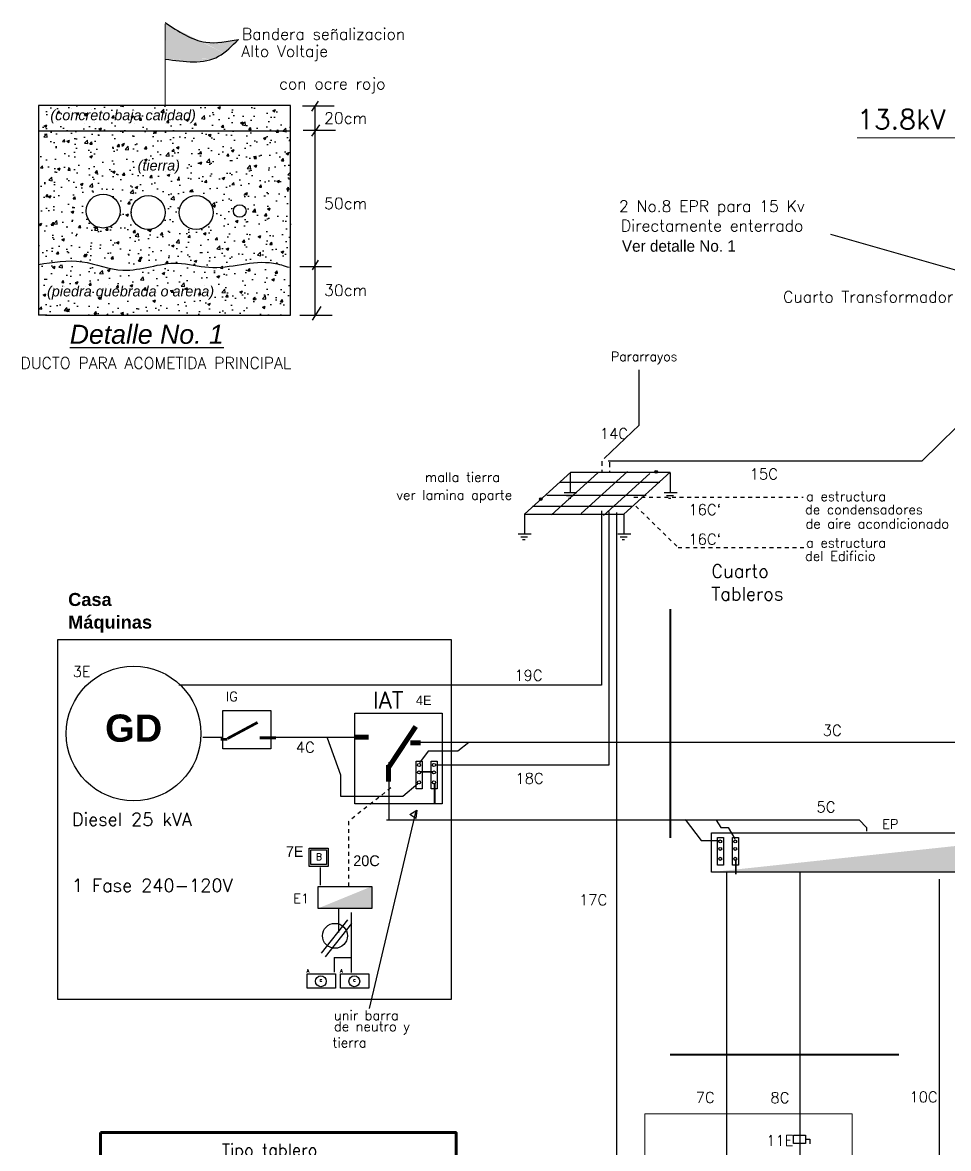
# Model space of a CAD drawing. Extents: x 305.4 to 393, y 790.4 to 845.
# Drawn here: x 343.49 to 367.77, y 812.95 to 842.48 of the extents above; entities that cross this region are included whole.
import ezdxf

# ---------------------------------------------------------------- set-up
doc = ezdxf.new("R2010")
doc.units = 0
doc.header["$LTSCALE"] = 0.5
doc.header["$MEASUREMENT"] = 0
for name, pattern in [('ACAD_ISO03W100', [30, 12, -18]), ('DASHED2', [0.375, 0.25, -0.125]), ('HIDDEN2', [0.1875, 0.125, -0.0625])]:
    doc.linetypes.add(name, pattern=pattern)
for name, color, linetype in [('EQUIPOS', 4, 'CONTINUOUS'), ('GABINETE', 4, 'CONTINUOUS'), ('TABLEROS', 5, 'CONTINUOUS'), ('TEXTO', 7, 'CONTINUOUS'), ('TOMAS', 4, 'HIDDEN2'), ('tuberia_alumbrado', 3, 'DASHED2'), ('UNIFILAR', 1, 'CONTINUOUS')]:
    doc.layers.add(name, color=color, linetype=linetype)
doc.styles.add('ALR', font='sanssb__.ttf')
doc.styles.add('ALR4', font='sanssb__.ttf')
doc.styles.add('romans', font='romans.shx')
doc.styles.add('STYLE2', font='romans.shx')
pattern_1 = [(50, (313.49195, 831.7141), (0.71726, -0.062752), [0.075, -0.825]), (355, (313.49195, 831.7141), (-0.138751, 0.752192), [0.06, -0.66]), (100.4514, (313.5517, 831.70885), (0.57851, 0.68944), [0.06374, -0.701142]), (46.1842, (313.49195, 831.9141), (1.067241, -0.16552), [0.1125, -1.2375]), (96.6356, (313.5809, 831.9003), (0.934663, 0.974118), [0.09561, -1.051713]), (351.1842, (313.492, 831.9141), (0.934662, 0.97412), [0.09, -0.99]), (21, (313.59195, 831.8641), (0.596907, -0.402619), [0.075, -0.825]), (326, (313.59195, 831.8641), (0.243315, 0.72515), [0.06, -0.66]), (71.4514, (313.6417, 831.8305), (0.840223, 0.32253), [0.06374, -0.701142]), (37.5, (313.49195, 831.71408), (0.0121599, 0.3328939), [0, -0.652, 0, -0.67, 0, -0.6625]), (7.5, (313.49195, 831.71408), (0.2630695, 0.3944117), [0, -0.382, 0, -0.637, 0, -0.2525]), (327.5, (313.26895, 831.71408), (0.5338224, -0.0225549), [0, -0.25, 0, -0.78, 0, -1.035]), (317.5, (313.16895, 831.7141), (0.583186, 0.100105), [0, -0.325, 0, -0.518, 0, -0.735])]

msp = doc.modelspace()

# ---------------------------------------------------------------- hatches: boundary and pattern name
at = {"layer": 'TEXTO'}
h = msp.add_hatch(dxfattribs=at)
h.set_pattern_fill('AR-CONC', color=1, scale=0.1, style=0)
h.set_pattern_definition(pattern_1)
h.paths.add_polyline_path([(343.909, 840.305), (343.909, 839.641), (350.52, 839.641), (350.52, 840.305)])
h = msp.add_hatch(dxfattribs=at)
h.set_pattern_fill('AR-CONC', color=1, scale=0.1, style=0)
h.set_pattern_definition(pattern_1)
h.paths.add_polyline_path([(350.52, 839.641), (343.909, 839.641), (343.909, 834.807), (344.13, 834.807), (350.52, 834.807)])
h.paths.add_polyline_path([(346.345, 837.501, -1), (347.234, 837.501, -1)], flags=16)
h.paths.add_polyline_path([(347.601, 837.501, -1), (348.49, 837.501, -1)], flags=16)
h.paths.add_polyline_path([(345.163, 837.538, -1), (346.052, 837.538, -1)], flags=16)
h.paths.add_polyline_path([(349.025, 837.538, -1), (349.355, 837.538, -1)], flags=16)
edge = h.paths.add_edge_path()
edge.add_spline(control_points=[(343.909, 836.136), (344.293, 836.199), (345.043, 836.322), (346.235, 835.799), (347.359, 836.312), (348.664, 835.906), (349.668, 836.326), (350.348, 836.106), (350.483, 836.062)], knot_values=[0, 0, 0, 0, 11.472881, 22.409803, 36.931224, 45.131475, 62.15652, 66.367239, 66.367239, 66.367239, 66.367239], degree=3, periodic=0)

# ---------------------------------------------------------------- linework, layer by layer
at = {"layer": 'TABLEROS'}
for p, q in [((356.656, 829.588), (357.87, 830.688)), ((357.368, 829.572), (358.583, 830.672)), ((357.87, 830.688), (360.478, 830.688)), ((358.146, 829.604), (359.36, 830.705)), ((358.729, 829.556), (359.943, 830.656)), ((359.263, 829.588), (360.478, 830.688)), ((357.595, 830.429), (360.203, 830.429)), ((357.239, 830.09), (359.846, 830.09)), ((356.656, 829.588), (359.263, 829.588)), ((356.866, 829.798), (359.474, 829.798))]:
    msp.add_line(p, q, dxfattribs=at)
at = {"layer": 'TABLEROS', "color": 3}
for p, q in [((357.854, 830.672), (357.854, 830.154)), ((360.478, 830.672), (360.478, 830.154)), ((357.692, 830.154), (358.032, 830.154)), ((357.757, 830.074), (357.935, 830.074)), ((357.806, 830.009), (357.87, 830.009)), ((360.316, 830.154), (360.656, 830.154)), ((360.381, 830.074), (360.559, 830.074)), ((360.429, 830.009), (360.494, 830.009)), ((356.656, 829.588), (356.656, 829.07)), ((359.263, 829.588), (359.263, 829.07)), ((356.494, 829.07), (356.834, 829.07)), ((356.559, 828.989), (356.737, 828.989)), ((359.101, 829.07), (359.441, 829.07)), ((359.166, 828.989), (359.344, 828.989)), ((356.607, 828.925), (356.672, 828.925)), ((359.215, 828.925), (359.279, 828.925))]:
    msp.add_line(p, q, dxfattribs=at)
at = {"layer": 'TABLEROS'}
for centre in [(360.109, 830.695), (357.085, 829.984)]:
    msp.add_circle(centre, 0.0353, dxfattribs=at)
for points in [[(360.091, 830.665), (360.108, 830.664), (360.08, 830.713), (360.074, 830.697)], [(360.08, 830.713), (360.074, 830.697), (360.079, 830.711), (360.118, 830.67)], [(360.093, 830.665), (360.12, 830.668), (360.075, 830.696), (360.086, 830.688)], [(360.075, 830.696), (360.086, 830.688), (360.078, 830.676)], [(360.09, 830.724), (360.09, 830.724), (360.078, 830.713), (360.127, 830.664)], [(360.078, 830.713), (360.127, 830.664), (360.11, 830.66), (360.091, 830.665)], [(360.079, 830.711), (360.118, 830.67), (360.093, 830.665), (360.12, 830.668)], [(360.082, 830.683), (360.091, 830.666), (360.08, 830.677)], [(360.09, 830.725), (360.108, 830.73), (360.14, 830.677)], [(360.14, 830.678), (360.127, 830.665), (360.09, 830.724)], [(360.11, 830.66), (360.091, 830.665), (360.109, 830.674), (360.126, 830.666)], [(360.14, 830.677), (360.14, 830.677), (360.108, 830.73), (360.127, 830.727)], [(360.108, 830.73), (360.127, 830.727), (360.14, 830.713), (360.144, 830.696)], [(360.109, 830.674), (360.126, 830.666), (360.112, 830.66)], [(360.142, 830.681), (360.142, 830.681), (360.127, 830.721), (360.145, 830.697)], [(360.127, 830.721), (360.145, 830.697), (360.14, 830.681)], [(360.14, 830.713), (360.144, 830.696), (360.141, 830.678), (360.13, 830.724)], [(360.141, 830.678), (360.13, 830.724), (360.14, 830.704), (360.145, 830.697)], [(360.14, 830.704), (360.145, 830.697), (360.142, 830.681)], [(357.055, 830.001), (357.05, 829.986), (357.055, 829.999), (357.094, 829.959)], [(357.066, 829.954), (357.083, 829.953), (357.055, 830.001), (357.05, 829.986)], [(357.051, 829.985), (357.062, 829.977), (357.053, 829.965)], [(357.068, 829.954), (357.096, 829.956), (357.051, 829.985), (357.062, 829.977)], [(357.066, 830.013), (357.066, 830.013), (357.053, 830.001), (357.102, 829.953)], [(357.053, 830.001), (357.102, 829.953), (357.086, 829.949), (357.067, 829.954)], [(357.055, 829.999), (357.094, 829.959), (357.068, 829.954), (357.096, 829.956)], [(357.058, 829.972), (357.066, 829.955), (357.056, 829.966)], [(357.066, 830.014), (357.084, 830.019), (357.116, 829.966)], [(357.116, 829.967), (357.102, 829.954), (357.066, 830.013)], [(357.086, 829.949), (357.067, 829.954), (357.085, 829.963), (357.102, 829.954)], [(357.084, 830.018), (357.103, 830.016), (357.116, 830.002), (357.12, 829.985)], [(357.116, 829.966), (357.116, 829.966), (357.084, 830.018), (357.103, 830.016)], [(357.085, 829.963), (357.102, 829.954), (357.087, 829.949)], [(357.103, 830.01), (357.121, 829.986), (357.116, 829.97)], [(357.117, 829.97), (357.117, 829.97), (357.103, 830.01), (357.121, 829.986)], [(357.117, 829.967), (357.106, 830.013), (357.116, 829.993), (357.121, 829.986)], [(357.116, 830.002), (357.12, 829.985), (357.117, 829.967), (357.106, 830.013)], [(357.116, 829.993), (357.121, 829.986), (357.117, 829.97)]]:
    msp.add_solid(points, dxfattribs=at)
at = {"layer": 'TEXTO', "color": 3}
for p, q in [((350.52, 840.305), (343.909, 840.305)), ((343.909, 840.305), (343.909, 834.807)), ((350.52, 834.807), (350.52, 840.305)), ((343.909, 839.641), (350.52, 839.641)), ((344.093, 834.807), (350.52, 834.807))]:
    msp.add_line(p, q, dxfattribs=at)
at = {"layer": 'TEXTO', "color": 1}
for p, q in [((350.831, 840.299), (351.666, 840.299)), ((351.249, 840.42), (351.075, 840.16)), ((351.162, 840.299), (351.162, 834.811)), ((350.849, 839.656), (351.7, 839.656)), ((351.283, 839.795), (351.075, 839.5)), ((350.762, 836.079), (351.596, 836.079)), ((351.249, 836.253), (351.092, 835.992)), ((351.318, 835.037), (351.092, 834.673)), ((350.762, 834.811), (351.613, 834.811))]:
    msp.add_line(p, q, dxfattribs=at)
at = {"layer": 'TEXTO', "color": 15}
msp.add_line((344.13, 834.807), (343.909, 834.807), dxfattribs=at)
at = {"layer": 'TEXTO', "color": 1, "const_width": 0.03}
msp.add_lwpolyline([(347.233, 840.269), (347.233, 842.151), (347.233, 842.446)], dxfattribs=at)
at = {"layer": 'TEXTO', "color": 3}
for centre, radius in [((345.608, 837.538), 0.445), ((346.789, 837.501), 0.445), ((348.045, 837.501), 0.445), ((349.19, 837.538), 0.165)]:
    msp.add_circle(centre, radius, dxfattribs=at)
at = {"layer": 'TEXTO', "color": 1}
for points in [[(347.233, 842.483), (348.304, 841.966), (349.153, 842.04)], [(347.233, 841.523), (348.636, 841.597), (349.153, 842.04)]]:
    msp.add_spline(points, degree=3, dxfattribs=at)
at = {"layer": 'TEXTO', "color": 3}
msp.add_spline([(343.909, 836.136), (345.054, 836.209), (346.125, 835.988), (347.565, 836.172), (348.378, 836.062), (350.076, 836.172), (350.483, 836.062)], degree=3, dxfattribs=at)
at = {"layer": 'TEXTO', "color": 1}
for points in [[(347.244, 842.452), (348.769, 841.68), (347.26, 841.523)], [(348.165, 841.993), (348.958, 841.865), (348.769, 841.688)], [(348.443, 841.953), (349.13, 842.034), (348.954, 841.865)], [(347.273, 841.527), (348.748, 841.692), (348.447, 841.531)], [(348.286, 841.495), (348.748, 841.688), (348.6, 841.58)], [(347.26, 841.6), (347.703, 841.475), (347.514, 841.491)], [(347.265, 841.616), (348.21, 841.479), (347.795, 841.455)], [(347.277, 841.523), (348.435, 841.531), (348.258, 841.483)], [(347.325, 841.515), (348.197, 841.479), (347.799, 841.459)]]:
    msp.add_solid(points, dxfattribs=at)
at = {"layer": 'TOMAS', "color": 3}
for p, q in [((359.524, 830.03), (363.965, 830.03)), ((359.575, 829.793), (360.684, 828.712)), ((360.684, 828.712), (364.068, 828.712))]:
    msp.add_line(p, q, dxfattribs=at)
at = {"layer": 'TOMAS', "color": 1}
for p, q in [((353.15, 822.407), (352.043, 821.529)), ((352.043, 821.529), (352.043, 819.767))]:
    msp.add_line(p, q, dxfattribs=at)
at = {"layer": 'tuberia_alumbrado', "color": 3}
for p, q in [((358.68, 830.977), (358.68, 830.71)), ((358.888, 830.947), (358.888, 830.68))]:
    msp.add_line(p, q, dxfattribs=at)
at = {"layer": 'UNIFILAR'}
for p, q in [((364.679, 836.932), (368.416, 835.865)), ((353.1, 823.08), (353.1, 821.571)), ((353.034, 821.571), (365.428, 821.571)), ((365.628, 821.371), (365.428, 821.571)), ((365.628, 821.371), (365.628, 821.27)), ((367.532, 820.014), (367.532, 807.034))]:
    msp.add_line(p, q, dxfattribs=at)
at = {"layer": 'UNIFILAR', "color": 1}
for p, q in [((359.664, 831.918), (359.664, 833.372)), ((348.75, 823.731), (348.221, 823.731)), ((352.332, 823.731), (350.006, 823.731)), ((361.68, 821.564), (361.8, 821.369)), ((361.8, 821.369), (361.994, 821.369)), ((361.994, 821.369), (362.174, 821.07)), ((361.955, 820.205), (361.955, 812.052)), ((363.879, 820.205), (363.879, 812.397)), ((352.013, 818.949), (351.324, 818.073)), ((351.775, 819.231), (351.775, 818.614)), ((352.108, 819.137), (352.108, 817.564)), ((352.119, 818.855), (351.429, 817.979))]:
    msp.add_line(p, q, dxfattribs=at)
at = {"layer": 'UNIFILAR', "color": 3}
for p, q in [((367.084, 830.987), (368.873, 832.743)), ((358.745, 831.049), (359.664, 831.918)), ((358.846, 830.987), (367.084, 830.987)), ((358.671, 829.672), (358.671, 825.103)), ((358.867, 829.661), (358.867, 823.006)), ((359.077, 809.284), (359.077, 829.63)), ((358.671, 825.103), (347.593, 825.103)), ((358.867, 823.006), (354.32, 823.006)), ((351.296, 820.322), (351.296, 819.859)), ((364.025, 813.196), (364.138, 813.196)), ((364.138, 813.196), (364.138, 813.072))]:
    msp.add_line(p, q, dxfattribs=at)
at = {"layer": 'UNIFILAR', "color": 6}
for p, q in [((351.482, 823.719), (351.833, 822.75)), ((354.127, 823.37), (353.9, 823.061)), ((354.911, 823.37), (354.127, 823.37)), ((355.2, 823.597), (354.911, 823.37)), ((351.833, 822.75), (351.833, 822.193)), ((353.463, 822.193), (353.855, 822.523)), ((351.833, 822.193), (353.463, 822.193)), ((360.871, 821.579), (361.29, 821.025)), ((361.29, 821.025), (361.755, 821.025))]:
    msp.add_line(p, q, dxfattribs=at)
at = {"layer": 'UNIFILAR', "color": 5}
for p, q in [((353.712, 823.608), (368.544, 823.608)), ((351.667, 817.959), (351.667, 817.577)), ((351.669, 817.959), (352.108, 817.959))]:
    msp.add_line(p, q, dxfattribs=at)
at = {"layer": 'UNIFILAR', "color": 4}
for p, q in [((352.59, 816.625), (353.813, 821.803)), ((353.647, 821.71), (353.833, 821.826)), ((353.809, 821.606), (353.647, 821.71)), ((353.833, 821.826), (353.809, 821.606))]:
    msp.add_line(p, q, dxfattribs=at)
at = {"layer": 'UNIFILAR'}
for points, const_width in [([(365.372, 839.457), (373.053, 839.457)], 0.025), ([(348.866, 823.7), (349.658, 824.125)], 0.072), ([(348.866, 823.681), (348.693, 823.681)], 0.072), ([(349.716, 823.72), (350.141, 823.72)], 0.072)]:
    msp.add_lwpolyline(points, dxfattribs=dict(at, const_width=const_width))
at = {"layer": 'UNIFILAR', "color": 4, "linetype": 'ACAD_ISO03W100', "lineweight": 40}
msp.add_lwpolyline([(375.202, 827.094), (360.475, 827.094), (360.475, 815.417), (375.202, 815.417)], close=True, dxfattribs=at)
at = {"layer": 'UNIFILAR', "color": 4}
msp.add_lwpolyline([(344.419, 826.303), (354.737, 826.303), (354.737, 816.856), (344.419, 816.856)], close=True, dxfattribs=at)
at = {"layer": 'UNIFILAR'}
msp.add_lwpolyline([(348.75, 824.434), (350.006, 824.434), (350.006, 823.43), (348.75, 823.43)], close=True, dxfattribs=at)
at = {"layer": 'UNIFILAR', "color": 1}
for points in [[(352.21, 824.371), (354.496, 824.371), (354.496, 821.991), (352.21, 821.991)], [(361.563, 821.231), (371.202, 821.231), (371.202, 820.2), (361.563, 820.2)], [(362.106, 821.107), (362.266, 821.107), (362.266, 820.38), (362.106, 820.38)], [(351.244, 819.824), (352.652, 819.824), (352.652, 819.248), (351.244, 819.248)], [(351.831, 817.527), (352.574, 817.527), (352.574, 817.157), (351.831, 817.157)]]:
    msp.add_lwpolyline(points, close=True, dxfattribs=at)
for points, const_width in [([(353.074, 822.916), (353.804, 824.018)], 0.132), ([(352.572, 823.738), (352.188, 823.738)], 0.132), ([(353.092, 823.009), (353.092, 822.571)], 0.132), ([(362.197, 820.533), (362.197, 820.139)], 0.05)]:
    msp.add_lwpolyline(points, dxfattribs=dict(at, const_width=const_width))
at = {"layer": 'UNIFILAR', "color": 5, "const_width": 0.132}
msp.add_lwpolyline([(353.663, 823.586), (353.932, 823.586)], dxfattribs=at)
at = {"layer": 'UNIFILAR', "color": 6}
for points in [[(353.816, 823.111), (353.975, 823.111), (353.975, 822.384), (353.816, 822.384)], [(361.714, 821.107), (361.874, 821.107), (361.874, 820.38), (361.714, 820.38)]]:
    msp.add_lwpolyline(points, close=True, dxfattribs=at)
at = {"layer": 'UNIFILAR', "color": 3}
for points in [[(354.208, 823.111), (354.367, 823.111), (354.367, 822.384), (354.208, 822.384)], [(351.01, 820.829), (351.511, 820.829), (351.511, 820.342), (351.01, 820.342)], [(351.053, 820.786), (351.468, 820.786), (351.468, 820.399), (351.053, 820.399)], [(364.025, 813.298), (364.025, 813.083), (363.709, 813.083), (363.709, 813.298)]]:
    msp.add_lwpolyline(points, close=True, dxfattribs=at)
at = {"layer": 'UNIFILAR', "color": 3, "const_width": 0.05}
for points in [[(353.927, 822.83), (354.256, 822.83)], [(354.299, 822.537), (354.299, 822.009)]]:
    msp.add_lwpolyline(points, dxfattribs=at)
at = {"layer": 'UNIFILAR', "color": 5}
msp.add_lwpolyline([(350.954, 817.527), (351.696, 817.527), (351.696, 817.157), (350.954, 817.157)], close=True, dxfattribs=at)
at = {"layer": 'UNIFILAR', "color": 4, "linetype": 'ACAD_ISO03W100', "lineweight": 18}
msp.add_lwpolyline([(359.808, 813.86), (365.249, 813.86), (365.249, 808.533), (359.808, 808.533)], close=True, dxfattribs=at)
at = {"layer": 'UNIFILAR', "color": 6, "lineweight": 100}
msp.add_lwpolyline([(345.54, 813.367), (354.86, 813.367), (354.86, 809.086), (345.54, 809.086)], close=True, dxfattribs=at)
at = {"layer": 'UNIFILAR', "color": 3}
for centre, radius in [((346.406, 823.833), 1.767), ((354.282, 823.007), 0.0396), ((354.282, 822.812), 0.0396), ((354.282, 822.552), 0.0396)]:
    msp.add_circle(centre, radius, dxfattribs=at)
at = {"layer": 'UNIFILAR', "color": 6}
for centre in [(353.89, 823.007), (353.89, 822.812), (353.89, 822.552), (361.789, 821.003), (361.789, 820.808), (361.789, 820.547)]:
    msp.add_circle(centre, 0.0396, dxfattribs=at)
at = {"layer": 'UNIFILAR', "color": 1}
for centre, radius in [((362.181, 821.003), 0.0396), ((362.181, 820.808), 0.0396), ((362.181, 820.547), 0.0396), ((351.686, 818.528), 0.327), ((352.194, 817.335), 0.142)]:
    msp.add_circle(centre, radius, dxfattribs=at)
at = {"layer": 'UNIFILAR', "color": 5}
msp.add_circle((351.317, 817.335), 0.142, dxfattribs=at)
at = {"layer": 'UNIFILAR', "color": 1}
for points in [[(361.563, 820.2), (371.202, 821.231), (371.202, 820.2)], [(351.244, 819.248), (352.652, 819.824), (352.652, 819.248)]]:
    msp.add_solid(points, dxfattribs=at)

# ---------------------------------------------------------------- texts
at = {"layer": 'EQUIPOS', "color": 3, "char_height": 0.27, "width": 17.5182, "attachment_point": 1}
for s, insert in [('\\fSwis721 Blk BT|b0|i1|c0|p34;\\C1;(concreto baja calidad)', (344.223, 840.189)), ('\\fSwis721 Blk BT|b0|i1|c0|p34;\\C1;(tierra)', (346.512, 838.869)), ('\\fSwis721 Blk BT|b0|i1|c0|p34;\\C1;(piedra quebrada o arena)', (344.136, 835.569))]:
    msp.add_mtext(s, dxfattribs=dict(at, insert=insert))
at = {"layer": 'EQUIPOS', "insert": (344.732, 834.555), "char_height": 0.5, "width": 12.62329, "attachment_point": 1, "style": 'ALR4'}
msp.add_mtext('\\fSwis721 Blk BT|b0|i1|c0|p34;\\L\\C3;Detalle No. 1', dxfattribs=at)
at = {"layer": 'GABINETE', "color": 7, "style": 'STYLE2'}
msp.add_text('13.8kV', height=0.5158, dxfattribs=at).set_placement((365.374, 839.685))
at = {"layer": 'TEXTO', "color": 7, "style": 'STYLE2'}
for s, p in [('Bandera señalizacion', (349.247, 842.031)), ('Alto Voltaje', (349.23, 841.58)), ('con ocre rojo', (350.221, 840.729)), ('20cm', (351.402, 839.826)), ('50cm', (351.402, 837.586)), ('2 No.8 EPR para 15 Kv', (359.133, 837.515)), ('Directamente enterrado', (359.184, 837.005)), ('30cm', (351.402, 835.311))]:
    msp.add_text(s, height=0.3, dxfattribs=at).set_placement(p)
at = {"layer": 'TEXTO', "color": 7}
msp.add_text('Ver detalle No. 1', height=0.3, dxfattribs=at).set_placement((359.21, 836.471))
at = {"layer": 'TEXTO', "style": 'STYLE2'}
for s, p in [('Cuarto Transformador', (363.438, 835.137)), ('DUCTO PARA ACOMETIDA PRINCIPAL', (343.442, 833.401))]:
    msp.add_text(s, height=0.3, dxfattribs=at).set_placement(p)
at = {"layer": 'UNIFILAR', "color": 1, "style": 'STYLE2'}
for s, height, p in [('Pararrayos', 0.24, (358.926, 833.603)), ('14C', 0.2831, (358.631, 831.559)), ('15C', 0.2831, (362.561, 830.499)), ('16C`', 0.2831, (360.953, 829.565)), ('16C`', 0.2831, (360.953, 828.789)), ('19C', 0.2831, (356.389, 825.22)), ('3C', 0.2831, (364.477, 823.775)), ('4C', 0.2831, (350.659, 823.333)), ('18C', 0.2831, (356.417, 822.515)), ('5C', 0.2831, (364.313, 821.765)), ('17C', 0.2831, (358.085, 819.329)), ('7C', 0.2831, (361.146, 814.147)), ('8C', 0.2831, (363.105, 814.139)), ('10C', 0.2831, (366.748, 814.161))]:
    msp.add_text(s, height=height, dxfattribs=at).set_placement(p)
at = {"layer": 'UNIFILAR', "color": 3}
for s, height, style, p in [('malla tierra', 0.25104, 'STYLE2', (354.045, 830.432)), ('ver lamina aparte', 0.25104, 'STYLE2', (353.298, 829.966)), ('a estructura', 0.25104, 'STYLE2', (364.04, 829.931)), ('de condensadores', 0.25104, 'STYLE2', (364.012, 829.583)), ('de aire acondicionado', 0.25104, 'STYLE2', (364.025, 829.212)), ('a estructura', 0.25104, 'STYLE2', (364.04, 828.711)), ('del Edificio', 0.25104, 'STYLE2', (364.012, 828.363)), ('IG', 0.251, 'STYLE2', (348.827, 824.68)), ('IAT', 0.4439, 'STYLE2', (352.682, 824.487)), ('GD', 0.7147, 'ALR', (345.659, 823.618)), ('Diesel 25 kVA', 0.34137, 'STYLE2', (344.789, 821.413)), ('EP', 0.251, 'STYLE2', (366.031, 821.332)), ('B', 0.181, 'STYLE2', (351.185, 820.51)), ('1 Fase 240-120V', 0.34137, 'STYLE2', (344.789, 819.679)), ('E1', 0.251, 'STYLE2', (350.589, 819.382)), ('A', 0.0904, 'romans', (350.944, 817.562)), ('A', 0.0904, 'romans', (351.822, 817.562)), ('c', 0.0904, 'romans', (351.285, 817.326)), ('c', 0.0904, 'romans', (352.162, 817.326)), ('unir barra', 0.251, 'STYLE2', (351.659, 816.318)), ('de neutro y ', 0.25104, 'STYLE2', (351.659, 816.026)), ('tierra ', 0.251, 'STYLE2', (351.622, 815.602))]:
    msp.add_text(s, height=height, dxfattribs=dict(at, style=style)).set_placement(p)
at = {"layer": 'UNIFILAR', "color": 6, "style": 'STYLE2'}
for s, p in [('Cuarto ', (361.556, 827.922)), ('Tableros', (361.556, 827.327))]:
    msp.add_text(s, height=0.3414, dxfattribs=at).set_placement(p)
at = {"layer": 'UNIFILAR', "color": 5, "style": 'ALR'}
for s, p in [('Casa', (344.691, 827.179)), ('Máquinas', (344.691, 826.585))]:
    msp.add_text(s, height=0.3414, dxfattribs=at).set_placement(p)
at = {"layer": 'UNIFILAR', "color": 7}
for s, height, style, p in [('3E', 0.2804, 'STYLE2', (344.809, 825.317)), ('Tipo tablero ', 0.31479, 'romans', (348.72, 812.753)), ('11E', 0.2804, 'STYLE2', (362.996, 813.019))]:
    msp.add_text(s, height=height, dxfattribs=dict(at, style=style)).set_placement(p)
for s, height, p in [('4E', 0.2479, (353.81, 824.583)), ('7E', 0.2804, (350.401, 820.599))]:
    msp.add_text(s, height=height, dxfattribs=at).set_placement(p)
at = {"layer": 'UNIFILAR', "color": 1}
msp.add_text('20C', height=0.2831, dxfattribs=at).set_placement((352.166, 820.355))

doc.saveas('drawing.dxf')
